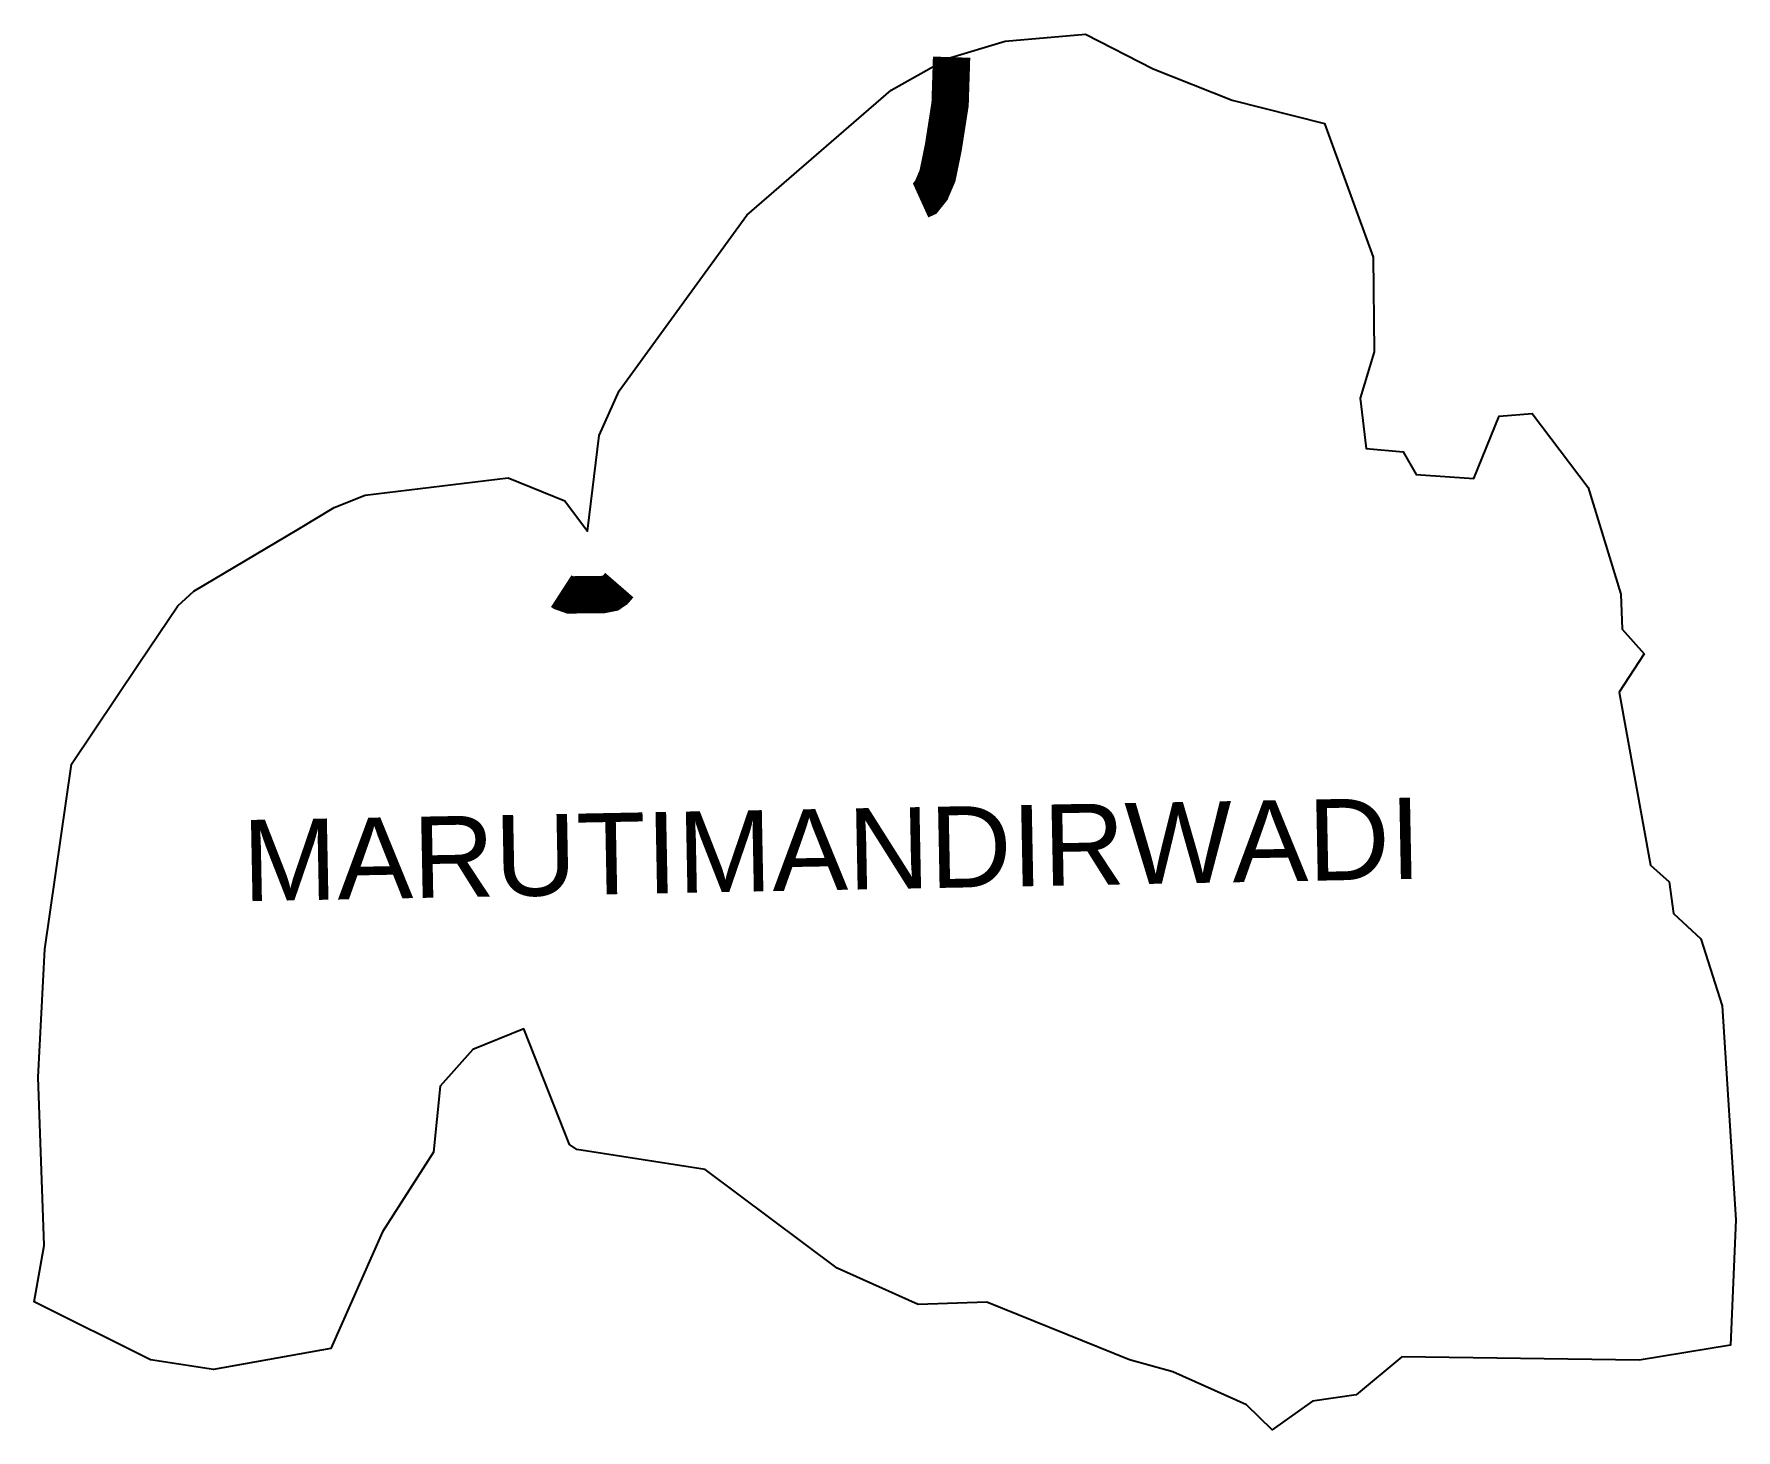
# Model space of a CAD drawing. Header units: feet. Extents: x 307300 to 309578, y 1927148 to 1929017.
import ezdxf

# ---------------------------------------------------------------- set-up
doc = ezdxf.new("R2010")
doc.units = ezdxf.units.FT
doc.header["$MEASUREMENT"] = 0
doc.layers.add('UNPROTECTED DUE TO CREEK', color=150, linetype='Continuous')
doc.layers.add('VILLAGE NAME', color=250, linetype='Continuous')
doc.styles.get("Standard").update_dxf_attribs({"font": 'arial.ttf'})

msp = doc.modelspace()

# ---------------------------------------------------------------- linework, layer by layer
at = {"color": 3}
msp.add_lwpolyline([(308600, 1929007.5), (308707.8, 1929017), (308798.1, 1928970.5), (308903.8, 1928928.4), (309027.6, 1928897.3), (309092.8, 1928718.5), (309093.9, 1928591.5), (309075.2, 1928529.6), (309083.1, 1928462.1), (309132.9, 1928457.9), (309150.4, 1928427.2), (309227.4, 1928422.2), (309261.5, 1928505.3), (309305.5, 1928509.2), (309380.5, 1928409.9), (309424, 1928267.2), (309425.8, 1928220.3), (309455.3, 1928187.4), (309421.9, 1928135.9), (309463.8, 1927904.6), (309488.7, 1927882.3), (309494.5, 1927839.6), (309531.2, 1927805.6), (309559.8, 1927715.9), (309578.2, 1927429.7), (309570.7, 1927262), (309448.6, 1927241.9), (309131, 1927246.2), (309069.7, 1927195.3), (309011.6, 1927186.7), (308957.4, 1927148.4), (308923.2, 1927182.1), (308824.4, 1927226), (308766.5, 1927242.1), (308575.7, 1927319.3), (308483.8, 1927316.3), (308375.3, 1927364.8), (308198.4, 1927497.2), (308026.9, 1927523.6), (308017.1, 1927530.6), (307955.8, 1927685.5), (307887.4, 1927657.8), (307844, 1927608.5), (307835, 1927520.1), (307766.6, 1927413.5), (307697.4, 1927257.6), (307540.3, 1927229.4), (307456.1, 1927242.1), (307300.3, 1927320), (307314, 1927395.3), (307305.7, 1927620.8), (307314.9, 1927791.9), (307350.6, 1928039.7), (307440.9, 1928174.6), (307492.6, 1928251.7), (307514, 1928271.3), (307652.5, 1928353.5), (307702.2, 1928383), (307743.3, 1928399.7), (307934.9, 1928422.9), (308010.7, 1928392), (308041.1, 1928351.7), (308056.9, 1928479.5), (308083.3, 1928539.5), (308254.5, 1928774.3), (308447.4, 1928941.9), (308523.1, 1928984.4), (308600, 1929007.5)], dxfattribs=at)
at = {"layer": 'UNPROTECTED DUE TO CREEK', "const_width": 50, "flags": 128}
for points in [[(308486.9, 1928794.2), (308492.4, 1928796.7), (308501.3, 1928807.9), (308509.6, 1928827.4), (308517.4, 1928865.6), (308526.4, 1928923.3), (308528.4, 1928986)], [(308083.7, 1928279.3), (308083.7, 1928279.3), (308077.8, 1928272.5), (308072.3, 1928268.8), (308061.9, 1928266.7), (308017.9, 1928266.2), (308007.4, 1928269.9), (308005.7, 1928271)]]:
    msp.add_lwpolyline(points, dxfattribs=at)

# ---------------------------------------------------------------- texts
at = {"layer": 'VILLAGE NAME', "insert": (307578.2, 1927964.7), "char_height": 108.748, "attachment_point": 1, "rotation": 1.1028}
msp.add_mtext_dynamic_manual_height_columns('{\\fArial|b0|i0|c0|p34;MARUTIMANDIRWADI}', width=1571.314, gutter_width=543.7, heights=[0], dxfattribs=at)

doc.saveas('drawing.dxf')
